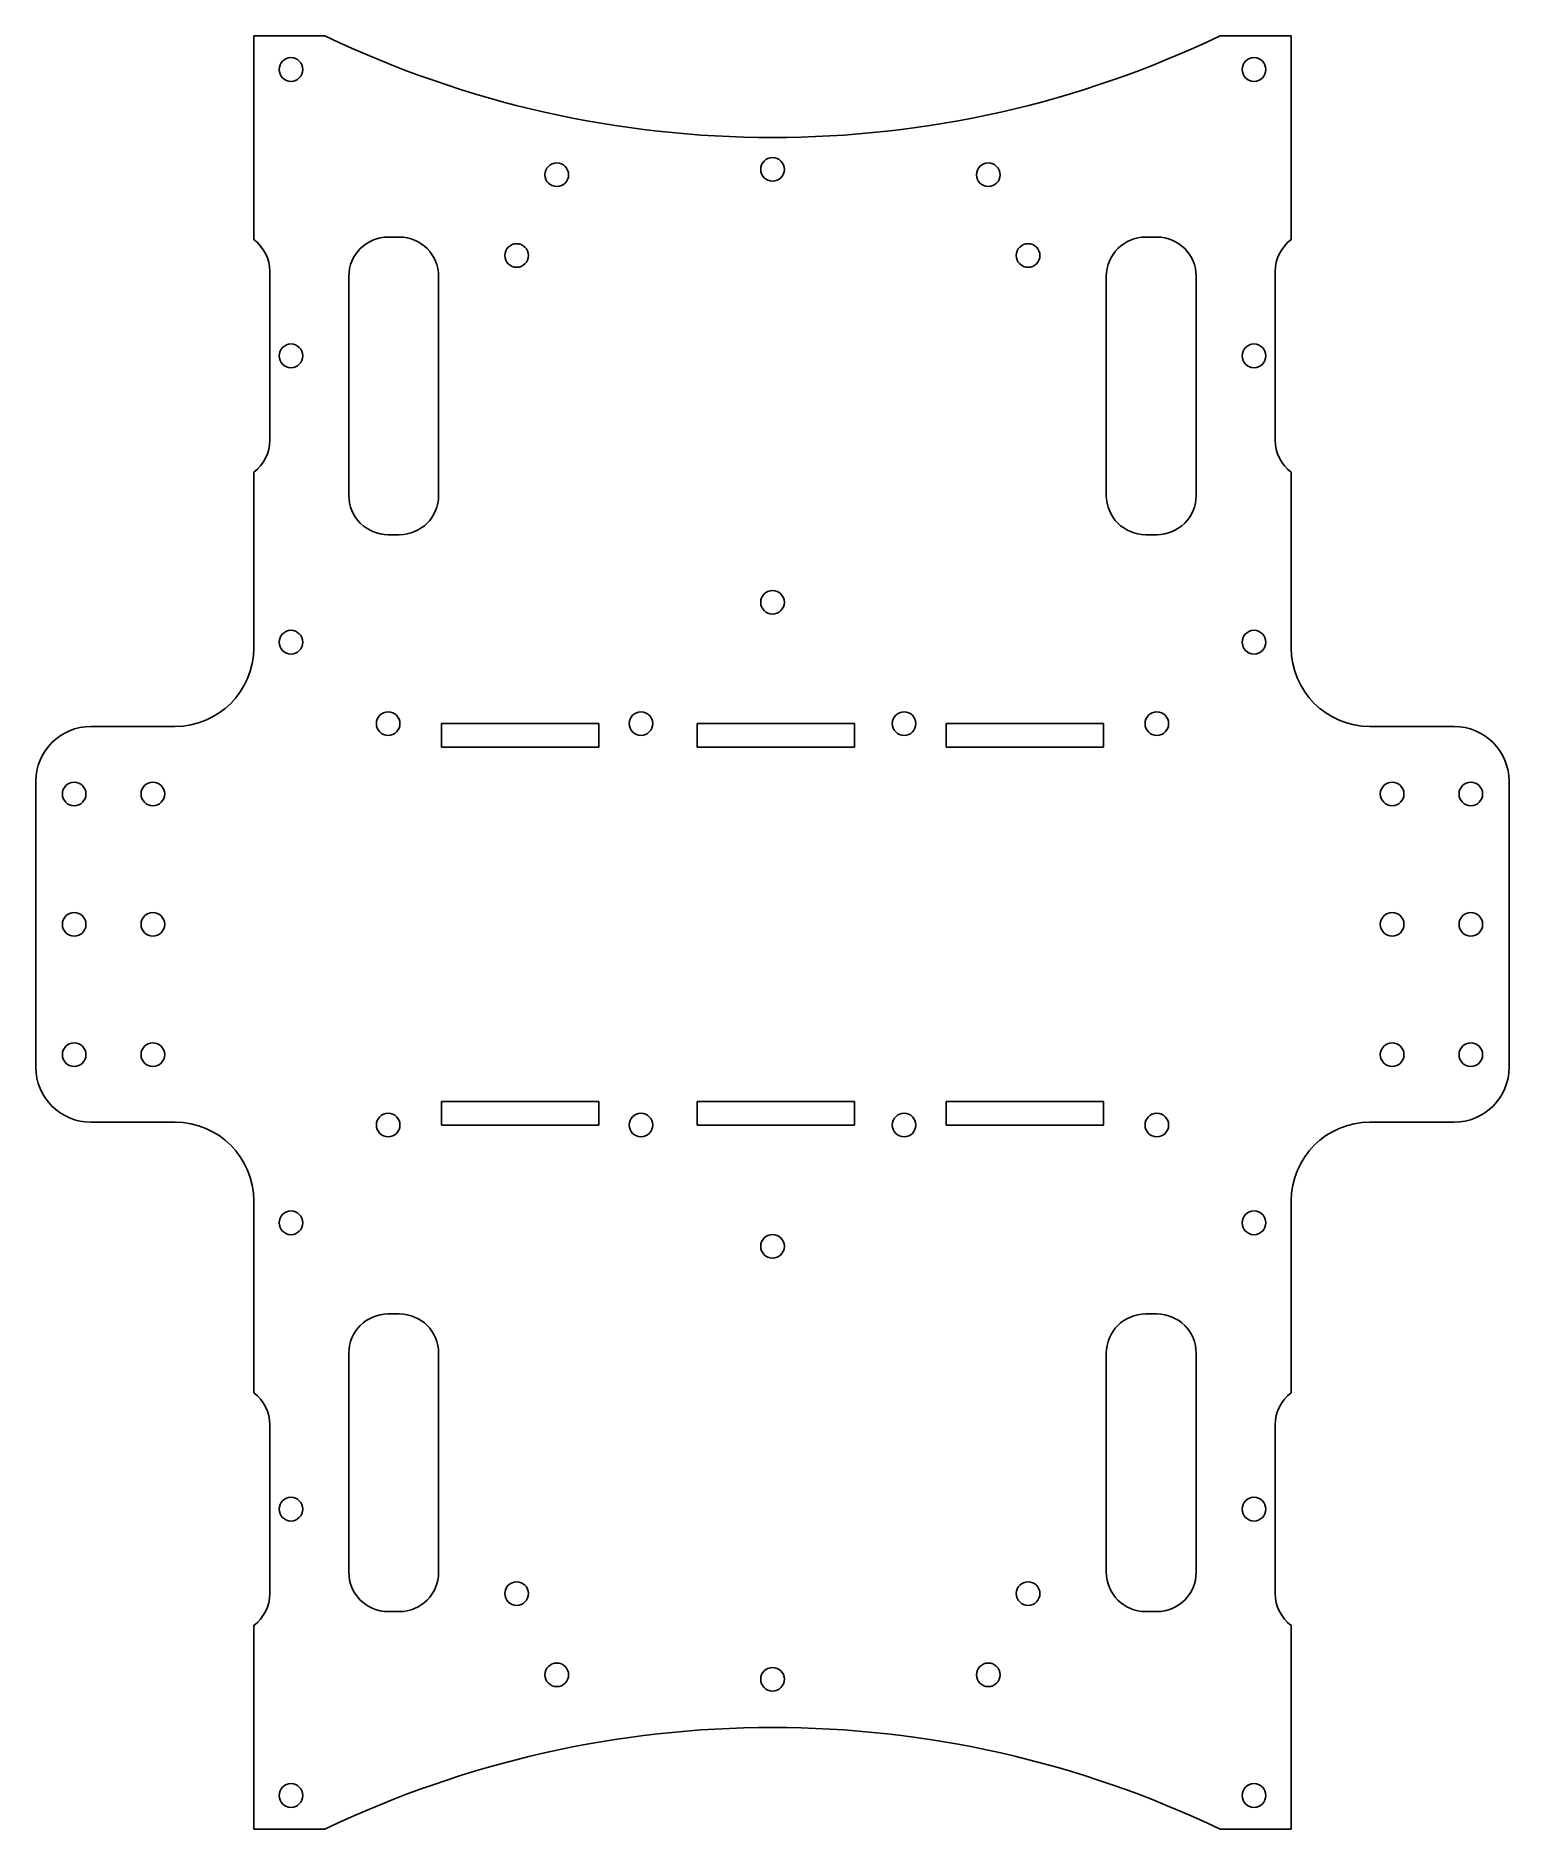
# Model space of a CAD drawing. Header units: millimetres. Extents: x 45 to 232, y -10 to 218.
import ezdxf

# ---------------------------------------------------------------- set-up
doc = ezdxf.new("R2010")
doc.units = ezdxf.units.MM

msp = doc.modelspace()

# ---------------------------------------------------------------- linework, layer by layer
at = {"color": 7, "linetype": 'Continuous', "lineweight": 25}
for p, q in [((72.47, 218.16), (81.51, 218.16)), ((72.47, 192.26), (72.47, 218.16)), ((195.29, 218.16), (204.32, 218.16)), ((204.32, 192.26), (204.32, 218.16)), ((90.97, 192.6), (89.55, 192.6)), ((187.24, 192.6), (185.82, 192.6)), ((74.51, 166.78), (74.51, 188.22)), ((84.55, 187.6), (84.55, 159.78)), ((95.97, 159.78), (95.97, 187.6)), ((180.82, 187.6), (180.82, 159.78)), ((192.24, 159.78), (192.24, 187.6)), ((202.28, 166.78), (202.28, 188.22)), ((72.47, 162.74), (72.47, 140.42)), ((204.32, 162.74), (204.32, 140.42)), ((89.55, 154.78), (90.97, 154.78)), ((185.82, 154.78), (187.24, 154.78)), ((62.47, 130.42), (51.78, 130.42)), ((96.32, 130.78), (96.32, 127.78)), ((116.32, 130.78), (96.32, 130.78)), ((116.32, 127.78), (116.32, 130.78)), ((128.83, 130.78), (128.83, 127.78)), ((148.83, 130.78), (128.83, 130.78)), ((148.83, 127.78), (148.83, 130.78)), ((160.47, 130.78), (160.47, 127.78)), ((180.47, 130.78), (160.47, 130.78)), ((180.47, 127.78), (180.47, 130.78)), ((225.01, 130.42), (214.32, 130.42)), ((96.32, 127.78), (116.32, 127.78)), ((128.83, 127.78), (148.83, 127.78)), ((160.47, 127.78), (180.47, 127.78)), ((44.78, 123.42), (44.78, 87.14)), ((232.01, 87.14), (232.01, 123.42)), ((116.32, 82.78), (96.32, 82.78)), ((96.32, 82.78), (96.32, 79.78)), ((116.32, 79.78), (116.32, 82.78)), ((128.83, 82.78), (128.83, 79.78)), ((148.83, 82.78), (128.83, 82.78)), ((148.83, 79.78), (148.83, 82.78)), ((180.47, 82.78), (160.47, 82.78)), ((160.47, 82.78), (160.47, 79.78)), ((180.47, 79.78), (180.47, 82.78)), ((51.78, 80.14), (62.47, 80.14)), ((96.32, 79.78), (116.32, 79.78)), ((128.83, 79.78), (148.83, 79.78)), ((160.47, 79.78), (180.47, 79.78)), ((214.32, 80.14), (225.01, 80.14)), ((72.47, 70.14), (72.47, 45.74)), ((204.32, 70.14), (204.32, 45.74)), ((90.97, 55.78), (89.55, 55.78)), ((187.24, 55.78), (185.82, 55.78)), ((84.55, 50.78), (84.55, 22.96)), ((95.97, 22.96), (95.97, 50.78)), ((180.82, 50.78), (180.82, 22.96)), ((192.24, 22.96), (192.24, 50.78)), ((74.51, 41.7), (74.51, 20.26)), ((202.28, 41.7), (202.28, 20.26)), ((72.47, 16.22), (72.47, -9.67)), ((89.55, 17.96), (90.97, 17.96)), ((185.82, 17.96), (187.24, 17.96)), ((204.32, 16.22), (204.32, -9.67)), ((72.47, -9.67), (81.51, -9.67)), ((195.29, -9.67), (204.32, -9.67))]:
    msp.add_line(p, q, dxfattribs=at)
for centre in [(110.98, 200.51), (138.4, 201.19), (165.82, 200.51), (105.88, 190.25), (170.88, 190.25), (138.4, 146.19), (89.55, 130.78), (121.68, 130.78), (155.12, 130.78), (187.24, 130.78), (49.65, 121.84), (59.65, 121.84), (217.14, 121.84), (227.14, 121.84), (49.65, 105.28), (59.65, 105.28), (217.14, 105.28), (227.14, 105.28), (49.65, 88.72), (59.65, 88.72), (217.14, 88.72), (227.14, 88.72), (89.55, 79.78), (121.68, 79.78), (155.12, 79.78), (187.24, 79.78), (138.4, 64.37), (105.88, 20.25), (170.88, 20.25), (110.98, 9.93), (165.82, 9.93), (138.4, 9.37)]:
    msp.add_circle(centre, 1.5, dxfattribs=at)
for centre, radius, start, end in [((138.4, 336.93), 131.69, 244.4067, 295.5933), ((89.55, 187.6), 5, 90, 180), ((90.97, 187.6), 5, 0, 90), ((185.82, 187.6), 5, 90, 180), ((187.24, 187.6), 5, 0, 90), ((89.55, 159.78), 5, 180, 270), ((90.97, 159.78), 5, 270, 0), ((185.82, 159.78), 5, 180, 270), ((187.24, 159.78), 5, 270, 0), ((62.47, 140.42), 10, 270, 0), ((214.32, 140.42), 10, 180, 270), ((51.78, 123.42), 7, 90, 180), ((225.01, 123.42), 7, 0, 90), ((51.78, 87.14), 7, 180, 270), ((225.01, 87.14), 7, 270, 0), ((62.47, 70.14), 10, 0, 90), ((214.32, 70.14), 10, 90, 180), ((89.55, 50.78), 5, 90, 180), ((90.97, 50.78), 5, 0, 90), ((185.82, 50.78), 5, 90, 180), ((187.24, 50.78), 5, 0, 90), ((89.55, 22.96), 5, 180, 270), ((90.97, 22.96), 5, 270, 0), ((185.82, 22.96), 5, 180, 270), ((187.24, 22.96), 5, 270, 0), ((138.4, -128.45), 131.69, 64.4067, 115.5933)]:
    msp.add_arc(centre, radius, start, end, dxfattribs=at)
for centre, major_axis in [((77.2, 213.88), (0, -1.51)), ((199.59, 213.88), (0, -1.51)), ((77.2, 177.5), (0, 1.51)), ((199.59, 177.5), (0, 1.51)), ((77.2, 141.12), (0, -1.51)), ((199.59, 141.12), (0, -1.51)), ((77.2, 67.36), (0, 1.51)), ((199.59, 67.36), (0, 1.51)), ((77.2, 30.98), (0, -1.51)), ((199.59, 30.98), (0, -1.51)), ((77.2, -5.4), (0, 1.51)), ((199.59, -5.4), (0, 1.51))]:
    msp.add_ellipse(centre, major_axis=major_axis, ratio=0.996195, dxfattribs=at)
for centre, major_axis, start_param, end_param in [((69.51, 188.22), (0, 5.02), 4.712389, 5.649243), ((207.28, 188.22), (0, 5.02), 0.633942, 1.570796), ((69.51, 166.78), (0, 5.02), 3.775535, 4.712389), ((207.28, 166.78), (0, 5.02), 1.570796, 2.50765), ((69.51, 41.7), (0, -5.02), 1.570796, 2.50765), ((207.28, 41.7), (0, -5.02), 3.775535, 4.712389), ((69.51, 20.26), (0, -5.02), 0.633942, 1.570796), ((207.28, 20.26), (0, -5.02), 4.712389, 5.649243)]:
    msp.add_ellipse(centre, major_axis=major_axis, ratio=0.996195, start_param=start_param, end_param=end_param, dxfattribs=at)

doc.saveas('drawing.dxf')
